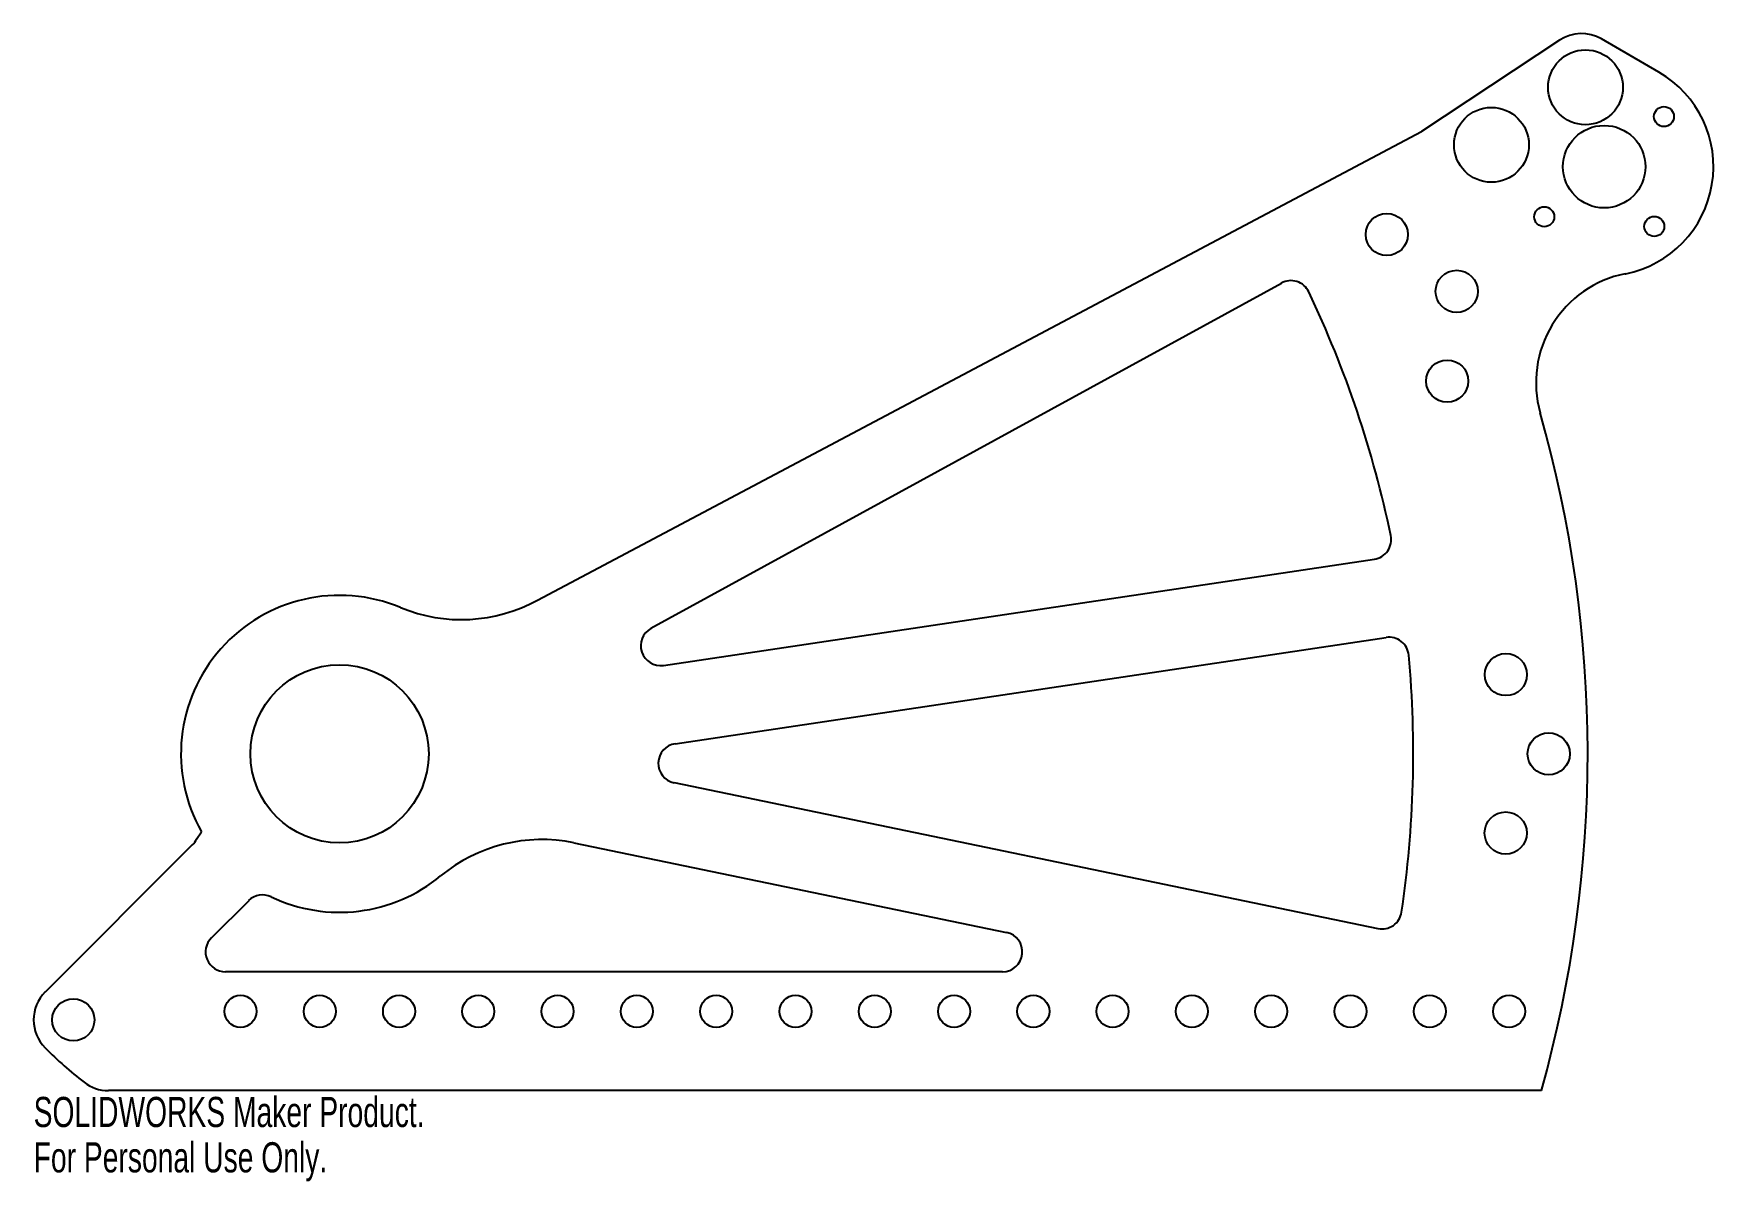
# Model space of a CAD drawing. Header units: inches. Extents: x -1.9 to 8.7, y -2.7 to 4.5.
import ezdxf

# ---------------------------------------------------------------- set-up
doc = ezdxf.new("R2010")
doc.units = ezdxf.units.IN
doc.header["$MEASUREMENT"] = 0
doc.styles.add('SLDTEXTSTYLE0', font='TXT', dxfattribs={"width": 0.7})

msp = doc.modelspace()

# ---------------------------------------------------------------- linework, layer by layer
at = {"color": 7, "linetype": 'Continuous', "lineweight": 25}
for p, q in [((7.694, 4.503), (6.822, 3.926)), ((8.32, 4.301), (7.957, 4.511)), ((1.249, 0.97), (6.822, 3.926)), ((1.964, 0.792), (5.939, 2.97)), ((8.107, 3.029), (8.11, 3.029)), ((2.043, 0.558), (6.526, 1.229)), ((2.117, 0.064), (6.6, 0.734)), ((2.11, -0.182), (6.548, -1.103)), ((-0.902, -0.538), (-0.87, -0.493)), ((-0.927, -0.573), (-1.856, -1.503)), ((1.478, -0.562), (4.206, -1.128)), ((-0.573, -0.927), (-0.808, -1.162)), ((4.181, -1.375), (-0.72, -1.375)), ((7.579, -2.125), (-1.458, -2.125))]:
    msp.add_line(p, q, dxfattribs=at)
for centre, radius in [((7.857, 4.206), 0.236), ((7.264, 3.843), 0.236), ((8.352, 4.021), 0.063), ((7.975, 3.705), 0.26), ((6.604, 3.277), 0.133), ((7.597, 3.389), 0.063), ((8.291, 3.328), 0.063), ((7.045, 2.918), 0.133), ((6.985, 2.352), 0.133), ((0, 0), 0.562), ((7.355, 0.5), 0.133), ((7.625, 0), 0.133), ((7.354, -0.5), 0.133), ((-1.679, -1.679), 0.133), ((-0.625, -1.625), 0.101), ((-0.125, -1.625), 0.101), ((0.375, -1.625), 0.101), ((0.875, -1.625), 0.101), ((1.375, -1.625), 0.101), ((1.875, -1.625), 0.101), ((2.375, -1.625), 0.101), ((2.875, -1.625), 0.101), ((3.375, -1.625), 0.101), ((3.875, -1.625), 0.101), ((4.375, -1.625), 0.101), ((4.875, -1.625), 0.101), ((5.375, -1.625), 0.101), ((5.875, -1.625), 0.101), ((6.375, -1.625), 0.101), ((6.875, -1.625), 0.101), ((7.375, -1.625), 0.101)]:
    msp.add_circle(centre, radius, dxfattribs=at)
for centre, radius, start, end in [((7.832, 4.295), 0.25, 59.9064, 123.504), ((7.975, 3.705), 0.689, 281.3423, 59.9064), ((5.999, 2.861), 0.125, 25.4951, 118.7296), ((8.245, 2.343), 0.7, 101.3423, 195.8608), ((0, 0), 6.771, 11.7412, 25.4951), ((0, 0), 7.871, 344.3375, 15.8608), ((6.507, 1.352), 0.125, 278.5067, 11.7412), ((0, 0), 1, 67.4118, 209.5092), ((0.768, 1.847), 1, 247.4118, 298.7296), ((2.024, 0.682), 0.125, 118.7296, 278.5067), ((6.618, 0.611), 0.125, 5.2722, 98.5067), ((0, 0), 6.771, 351.5183, 5.2722), ((2.135, -0.06), 0.125, 98.5067, 258.2838), ((-1.015, -0.485), 0.125, 315, 334.9802), ((1.275, -1.541), 1, 78.2838, 129.6016), ((0, 0), 1, 244.4712, 309.6016), ((-0.485, -1.015), 0.125, 64.4712, 135), ((6.574, -0.98), 0.125, 258.2838, 351.5183), ((-0.72, -1.25), 0.125, 135, 270), ((4.181, -1.25), 0.125, 270, 78.2838), ((-1.679, -1.679), 0.25, 135, 225), ((0, 0), 2.625, 225, 232.1364), ((-1.458, -1.875), 0.25, 232.1364, 270)]:
    msp.add_arc(centre, radius, start, end, dxfattribs=at)

# ---------------------------------------------------------------- texts
at = {"color": 7, "linetype": 'Continuous', "char_height": 0.1903, "attachment_point": 1, "style": 'SLDTEXTSTYLE0'}
for s, insert in [('SOLIDWORKS Maker Product.', (-1.929, -2.165)), ('For Personal Use Only.', (-1.929, -2.451))]:
    msp.add_mtext(s, dxfattribs=dict(at, insert=insert))

doc.saveas('drawing.dxf')
